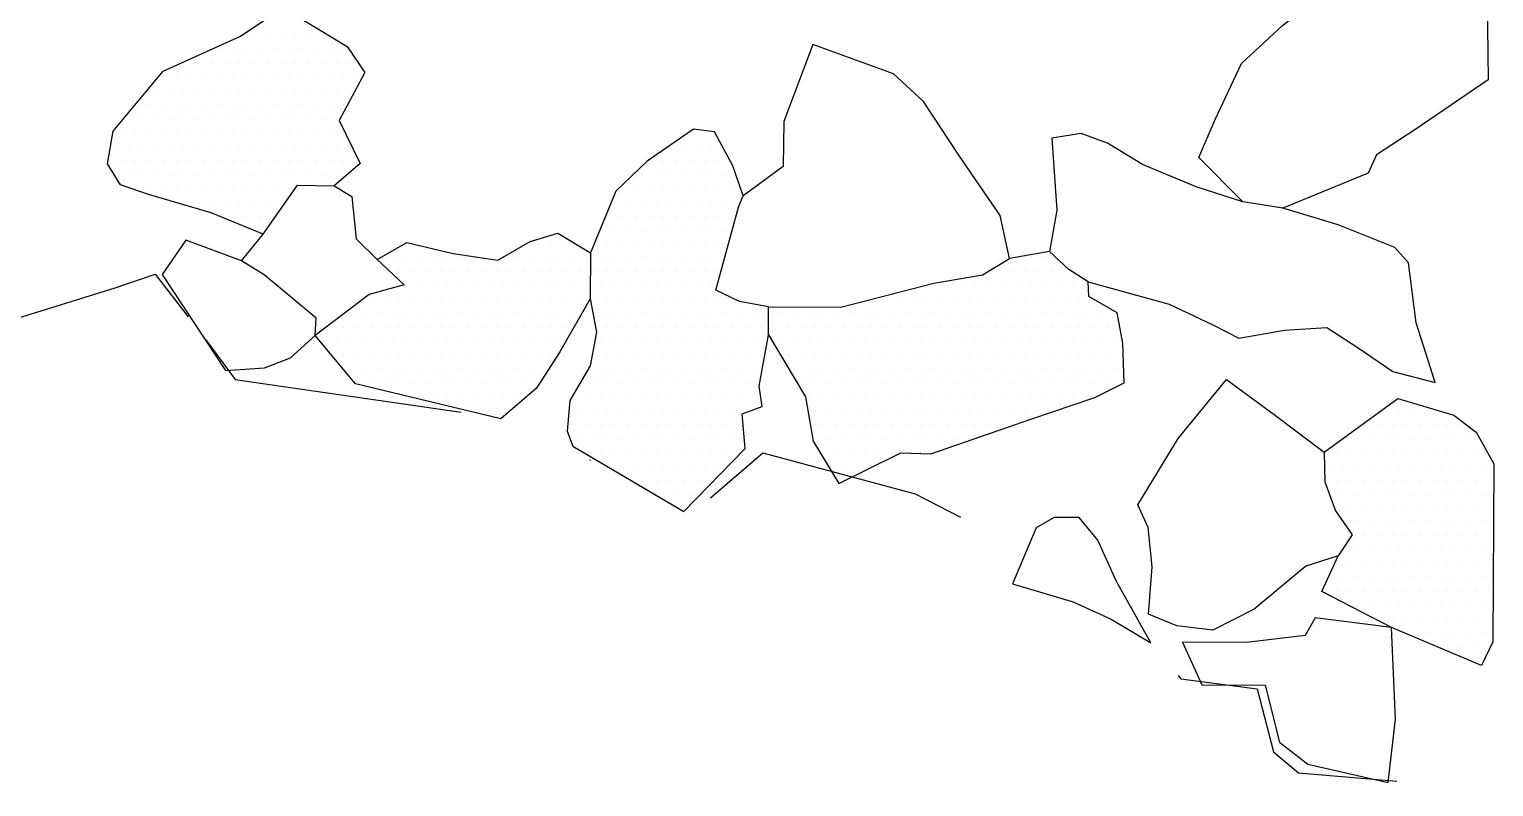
# Model space of a CAD drawing. Header units: metres. Extents: x -899 to -510, y -1454 to -1011.
# Drawn here: x -642 to -510.2, y -1453.8 to -1385.7 of the extents above; entities that cross this region are included whole.
import ezdxf

# ---------------------------------------------------------------- set-up
doc = ezdxf.new("R2010")
doc.units = ezdxf.units.M
doc.header["$LTSCALE"] = 25
doc.header["$MEASUREMENT"] = 0
doc.linetypes.add('STRICHPUNKTX2', pattern=[2, 1, -0.5, 0, -0.5])
doc.layers.get('0').update_dxf_attribs({"linetype": 'CONTINUOUS'})
for name, color, linetype in [('GRABUNGSGRENZE', 3, 'STRICHPUNKTX2'), ('STEINE', 4, 'CONTINUOUS'), ('STEINESCHRAFF', 4, 'CONTINUOUS')]:
    doc.layers.add(name, color=color, linetype=linetype)

# ---------------------------------------------------------------- blocks, each defined once
blk = doc.blocks.new('*X8')
at = {"color": 0}
for p, q in [((-621.875, -1386.25), (-621.875, -1386.25)), ((-620.625, -1386.25), (-620.625, -1386.25)), ((-619.375, -1386.25), (-619.375, -1386.25)), ((-618.125, -1386.25), (-618.125, -1386.25)), ((-616.875, -1386.25), (-616.875, -1386.25)), ((-615.625, -1386.25), (-615.625, -1386.25)), ((-625, -1387.5), (-625, -1387.5)), ((-623.75, -1387.5), (-623.75, -1387.5)), ((-622.5, -1387.5), (-622.5, -1387.5)), ((-621.25, -1387.5), (-621.25, -1387.5)), ((-620, -1387.5), (-620, -1387.5)), ((-618.75, -1387.5), (-618.75, -1387.5)), ((-617.5, -1387.5), (-617.5, -1387.5)), ((-616.25, -1387.5), (-616.25, -1387.5)), ((-615, -1387.5), (-615, -1387.5)), ((-613.75, -1387.5), (-613.75, -1387.5)), ((-628.125, -1388.75), (-628.125, -1388.75)), ((-626.875, -1388.75), (-626.875, -1388.75)), ((-625.625, -1388.75), (-625.625, -1388.75)), ((-624.375, -1388.75), (-624.375, -1388.75)), ((-623.125, -1388.75), (-623.125, -1388.75)), ((-621.875, -1388.75), (-621.875, -1388.75)), ((-620.625, -1388.75), (-620.625, -1388.75)), ((-619.375, -1388.75), (-619.375, -1388.75)), ((-618.125, -1388.75), (-618.125, -1388.75)), ((-616.875, -1388.75), (-616.875, -1388.75)), ((-615.625, -1388.75), (-615.625, -1388.75)), ((-614.375, -1388.75), (-614.375, -1388.75)), ((-613.125, -1388.75), (-613.125, -1388.75)), ((-630, -1390), (-630, -1390)), ((-628.75, -1390), (-628.75, -1390)), ((-627.5, -1390), (-627.5, -1390)), ((-626.25, -1390), (-626.25, -1390)), ((-625, -1390), (-625, -1390)), ((-623.75, -1390), (-623.75, -1390)), ((-622.5, -1390), (-622.5, -1390)), ((-621.25, -1390), (-621.25, -1390)), ((-620, -1390), (-620, -1390)), ((-618.75, -1390), (-618.75, -1390)), ((-617.5, -1390), (-617.5, -1390)), ((-616.25, -1390), (-616.25, -1390)), ((-615, -1390), (-615, -1390)), ((-613.75, -1390), (-613.75, -1390)), ((-612.5, -1390), (-612.5, -1390)), ((-630.625, -1391.25), (-630.625, -1391.25)), ((-629.375, -1391.25), (-629.375, -1391.25)), ((-628.125, -1391.25), (-628.125, -1391.25)), ((-626.875, -1391.25), (-626.875, -1391.25)), ((-625.625, -1391.25), (-625.625, -1391.25)), ((-624.375, -1391.25), (-624.375, -1391.25)), ((-623.125, -1391.25), (-623.125, -1391.25)), ((-621.875, -1391.25), (-621.875, -1391.25)), ((-620.625, -1391.25), (-620.625, -1391.25)), ((-619.375, -1391.25), (-619.375, -1391.25)), ((-618.125, -1391.25), (-618.125, -1391.25)), ((-616.875, -1391.25), (-616.875, -1391.25)), ((-615.625, -1391.25), (-615.625, -1391.25)), ((-614.375, -1391.25), (-614.375, -1391.25)), ((-613.125, -1391.25), (-613.125, -1391.25)), ((-632.5, -1392.5), (-632.5, -1392.5)), ((-631.25, -1392.5), (-631.25, -1392.5)), ((-630, -1392.5), (-630, -1392.5)), ((-628.75, -1392.5), (-628.75, -1392.5)), ((-627.5, -1392.5), (-627.5, -1392.5)), ((-626.25, -1392.5), (-626.25, -1392.5)), ((-625, -1392.5), (-625, -1392.5)), ((-623.75, -1392.5), (-623.75, -1392.5)), ((-622.5, -1392.5), (-622.5, -1392.5)), ((-621.25, -1392.5), (-621.25, -1392.5)), ((-620, -1392.5), (-620, -1392.5)), ((-618.75, -1392.5), (-618.75, -1392.5)), ((-617.5, -1392.5), (-617.5, -1392.5)), ((-616.25, -1392.5), (-616.25, -1392.5)), ((-615, -1392.5), (-615, -1392.5)), ((-613.75, -1392.5), (-613.75, -1392.5)), ((-633.125, -1393.75), (-633.125, -1393.75)), ((-631.875, -1393.75), (-631.875, -1393.75)), ((-630.625, -1393.75), (-630.625, -1393.75)), ((-629.375, -1393.75), (-629.375, -1393.75)), ((-628.125, -1393.75), (-628.125, -1393.75)), ((-626.875, -1393.75), (-626.875, -1393.75)), ((-625.625, -1393.75), (-625.625, -1393.75)), ((-624.375, -1393.75), (-624.375, -1393.75)), ((-623.125, -1393.75), (-623.125, -1393.75)), ((-621.875, -1393.75), (-621.875, -1393.75)), ((-620.625, -1393.75), (-620.625, -1393.75)), ((-619.375, -1393.75), (-619.375, -1393.75)), ((-618.125, -1393.75), (-618.125, -1393.75)), ((-616.875, -1393.75), (-616.875, -1393.75)), ((-615.625, -1393.75), (-615.625, -1393.75)), ((-614.375, -1393.75), (-614.375, -1393.75)), ((-633.75, -1395), (-633.75, -1395)), ((-632.5, -1395), (-632.5, -1395)), ((-631.25, -1395), (-631.25, -1395)), ((-630, -1395), (-630, -1395)), ((-628.75, -1395), (-628.75, -1395)), ((-627.5, -1395), (-627.5, -1395)), ((-626.25, -1395), (-626.25, -1395)), ((-625, -1395), (-625, -1395)), ((-623.75, -1395), (-623.75, -1395)), ((-622.5, -1395), (-622.5, -1395)), ((-621.25, -1395), (-621.25, -1395)), ((-620, -1395), (-620, -1395)), ((-618.75, -1395), (-618.75, -1395)), ((-617.5, -1395), (-617.5, -1395)), ((-616.25, -1395), (-616.25, -1395)), ((-615, -1395), (-615, -1395)), ((-613.75, -1395), (-613.75, -1395)), ((-582.5, -1395), (-582.5, -1395)), ((-581.25, -1395), (-581.25, -1395)), ((-634.375, -1396.25), (-634.375, -1396.25)), ((-633.125, -1396.25), (-633.125, -1396.25)), ((-631.875, -1396.25), (-631.875, -1396.25)), ((-630.625, -1396.25), (-630.625, -1396.25)), ((-629.375, -1396.25), (-629.375, -1396.25)), ((-628.125, -1396.25), (-628.125, -1396.25)), ((-626.875, -1396.25), (-626.875, -1396.25)), ((-625.625, -1396.25), (-625.625, -1396.25)), ((-624.375, -1396.25), (-624.375, -1396.25)), ((-623.125, -1396.25), (-623.125, -1396.25)), ((-621.875, -1396.25), (-621.875, -1396.25)), ((-620.625, -1396.25), (-620.625, -1396.25)), ((-619.375, -1396.25), (-619.375, -1396.25)), ((-618.125, -1396.25), (-618.125, -1396.25)), ((-616.875, -1396.25), (-616.875, -1396.25)), ((-615.625, -1396.25), (-615.625, -1396.25)), ((-614.375, -1396.25), (-614.375, -1396.25)), ((-613.125, -1396.25), (-613.125, -1396.25)), ((-584.375, -1396.25), (-584.375, -1396.25)), ((-583.125, -1396.25), (-583.125, -1396.25)), ((-581.875, -1396.25), (-581.875, -1396.25)), ((-580.625, -1396.25), (-580.625, -1396.25)), ((-633.75, -1397.5), (-633.75, -1397.5)), ((-632.5, -1397.5), (-632.5, -1397.5)), ((-631.25, -1397.5), (-631.25, -1397.5)), ((-630, -1397.5), (-630, -1397.5)), ((-628.75, -1397.5), (-628.75, -1397.5)), ((-627.5, -1397.5), (-627.5, -1397.5)), ((-626.25, -1397.5), (-626.25, -1397.5)), ((-625, -1397.5), (-625, -1397.5)), ((-623.75, -1397.5), (-623.75, -1397.5)), ((-622.5, -1397.5), (-622.5, -1397.5)), ((-621.25, -1397.5), (-621.25, -1397.5)), ((-620, -1397.5), (-620, -1397.5)), ((-618.75, -1397.5), (-618.75, -1397.5)), ((-617.5, -1397.5), (-617.5, -1397.5)), ((-616.25, -1397.5), (-616.25, -1397.5)), ((-615, -1397.5), (-615, -1397.5)), ((-613.75, -1397.5), (-613.75, -1397.5)), ((-612.5, -1397.5), (-612.5, -1397.5)), ((-586.25, -1397.5), (-586.25, -1397.5)), ((-585, -1397.5), (-585, -1397.5)), ((-583.75, -1397.5), (-583.75, -1397.5)), ((-582.5, -1397.5), (-582.5, -1397.5)), ((-581.25, -1397.5), (-581.25, -1397.5)), ((-580, -1397.5), (-580, -1397.5)), ((-634.375, -1398.75), (-634.375, -1398.75)), ((-633.125, -1398.75), (-633.125, -1398.75)), ((-631.875, -1398.75), (-631.875, -1398.75)), ((-630.625, -1398.75), (-630.625, -1398.75)), ((-629.375, -1398.75), (-629.375, -1398.75)), ((-628.125, -1398.75), (-628.125, -1398.75)), ((-626.875, -1398.75), (-626.875, -1398.75)), ((-625.625, -1398.75), (-625.625, -1398.75)), ((-624.375, -1398.75), (-624.375, -1398.75)), ((-623.125, -1398.75), (-623.125, -1398.75)), ((-621.875, -1398.75), (-621.875, -1398.75)), ((-620.625, -1398.75), (-620.625, -1398.75)), ((-619.375, -1398.75), (-619.375, -1398.75)), ((-618.125, -1398.75), (-618.125, -1398.75)), ((-616.875, -1398.75), (-616.875, -1398.75)), ((-615.625, -1398.75), (-615.625, -1398.75)), ((-614.375, -1398.75), (-614.375, -1398.75)), ((-586.875, -1398.75), (-586.875, -1398.75)), ((-585.625, -1398.75), (-585.625, -1398.75)), ((-584.375, -1398.75), (-584.375, -1398.75)), ((-583.125, -1398.75), (-583.125, -1398.75)), ((-581.875, -1398.75), (-581.875, -1398.75)), ((-580.625, -1398.75), (-580.625, -1398.75)), ((-579.375, -1398.75), (-579.375, -1398.75)), ((-632.5, -1400), (-632.5, -1400)), ((-631.25, -1400), (-631.25, -1400)), ((-630, -1400), (-630, -1400)), ((-628.75, -1400), (-628.75, -1400)), ((-627.5, -1400), (-627.5, -1400)), ((-626.25, -1400), (-626.25, -1400)), ((-625, -1400), (-625, -1400)), ((-623.75, -1400), (-623.75, -1400)), ((-622.5, -1400), (-622.5, -1400)), ((-621.25, -1400), (-621.25, -1400)), ((-620, -1400), (-620, -1400)), ((-618.75, -1400), (-618.75, -1400)), ((-588.75, -1400), (-588.75, -1400)), ((-587.5, -1400), (-587.5, -1400)), ((-586.25, -1400), (-586.25, -1400)), ((-585, -1400), (-585, -1400)), ((-583.75, -1400), (-583.75, -1400)), ((-582.5, -1400), (-582.5, -1400)), ((-581.25, -1400), (-581.25, -1400)), ((-580, -1400), (-580, -1400)), ((-578.75, -1400), (-578.75, -1400)), ((-628.125, -1401.25), (-628.125, -1401.25)), ((-626.875, -1401.25), (-626.875, -1401.25)), ((-625.625, -1401.25), (-625.625, -1401.25)), ((-624.375, -1401.25), (-624.375, -1401.25)), ((-623.125, -1401.25), (-623.125, -1401.25)), ((-621.875, -1401.25), (-621.875, -1401.25)), ((-620.625, -1401.25), (-620.625, -1401.25)), ((-619.375, -1401.25), (-619.375, -1401.25)), ((-589.375, -1401.25), (-589.375, -1401.25)), ((-588.125, -1401.25), (-588.125, -1401.25)), ((-586.875, -1401.25), (-586.875, -1401.25)), ((-585.625, -1401.25), (-585.625, -1401.25)), ((-584.375, -1401.25), (-584.375, -1401.25)), ((-583.125, -1401.25), (-583.125, -1401.25)), ((-581.875, -1401.25), (-581.875, -1401.25)), ((-580.625, -1401.25), (-580.625, -1401.25)), ((-579.375, -1401.25), (-579.375, -1401.25)), ((-578.125, -1401.25), (-578.125, -1401.25)), ((-623.75, -1402.5), (-623.75, -1402.5)), ((-622.5, -1402.5), (-622.5, -1402.5)), ((-621.25, -1402.5), (-621.25, -1402.5)), ((-620, -1402.5), (-620, -1402.5)), ((-590, -1402.5), (-590, -1402.5)), ((-588.75, -1402.5), (-588.75, -1402.5)), ((-587.5, -1402.5), (-587.5, -1402.5)), ((-586.25, -1402.5), (-586.25, -1402.5)), ((-585, -1402.5), (-585, -1402.5)), ((-583.75, -1402.5), (-583.75, -1402.5)), ((-582.5, -1402.5), (-582.5, -1402.5)), ((-581.25, -1402.5), (-581.25, -1402.5)), ((-580, -1402.5), (-580, -1402.5)), ((-578.75, -1402.5), (-578.75, -1402.5)), ((-590.625, -1403.75), (-590.625, -1403.75)), ((-589.375, -1403.75), (-589.375, -1403.75)), ((-588.125, -1403.75), (-588.125, -1403.75)), ((-586.875, -1403.75), (-586.875, -1403.75)), ((-585.625, -1403.75), (-585.625, -1403.75)), ((-584.375, -1403.75), (-584.375, -1403.75)), ((-583.125, -1403.75), (-583.125, -1403.75)), ((-581.875, -1403.75), (-581.875, -1403.75)), ((-580.625, -1403.75), (-580.625, -1403.75)), ((-579.375, -1403.75), (-579.375, -1403.75)), ((-609.375, -1406.25), (-609.375, -1406.25)), ((-608.125, -1406.25), (-608.125, -1406.25)), ((-607.5, -1405), (-607.5, -1405)), ((-606.875, -1406.25), (-606.875, -1406.25)), ((-605.625, -1406.25), (-605.625, -1406.25)), ((-604.375, -1406.25), (-604.375, -1406.25)), ((-603.125, -1406.25), (-603.125, -1406.25)), ((-601.875, -1406.25), (-601.875, -1406.25)), ((-599.375, -1406.25), (-599.375, -1406.25)), ((-598.125, -1406.25), (-598.125, -1406.25)), ((-596.875, -1406.25), (-596.875, -1406.25)), ((-596.25, -1405), (-596.25, -1405)), ((-595.625, -1406.25), (-595.625, -1406.25)), ((-595, -1405), (-595, -1405)), ((-594.375, -1406.25), (-594.375, -1406.25)), ((-593.75, -1405), (-593.75, -1405)), ((-593.125, -1406.25), (-593.125, -1406.25)), ((-591.875, -1406.25), (-591.875, -1406.25)), ((-590.625, -1406.25), (-590.625, -1406.25)), ((-590, -1405), (-590, -1405)), ((-589.375, -1406.25), (-589.375, -1406.25)), ((-588.75, -1405), (-588.75, -1405)), ((-588.125, -1406.25), (-588.125, -1406.25)), ((-587.5, -1405), (-587.5, -1405)), ((-586.875, -1406.25), (-586.875, -1406.25)), ((-586.25, -1405), (-586.25, -1405)), ((-585.625, -1406.25), (-585.625, -1406.25)), ((-585, -1405), (-585, -1405)), ((-584.375, -1406.25), (-584.375, -1406.25)), ((-583.75, -1405), (-583.75, -1405)), ((-583.125, -1406.25), (-583.125, -1406.25)), ((-582.5, -1405), (-582.5, -1405)), ((-581.875, -1406.25), (-581.875, -1406.25)), ((-581.25, -1405), (-581.25, -1405)), ((-580.625, -1406.25), (-580.625, -1406.25)), ((-580, -1405), (-580, -1405)), ((-553.125, -1406.25), (-553.125, -1406.25)), ((-551.875, -1406.25), (-551.875, -1406.25)), ((-550.625, -1406.25), (-550.625, -1406.25)), ((-608.75, -1407.5), (-608.75, -1407.5)), ((-607.5, -1407.5), (-607.5, -1407.5)), ((-606.25, -1407.5), (-606.25, -1407.5)), ((-605, -1407.5), (-605, -1407.5)), ((-603.75, -1407.5), (-603.75, -1407.5)), ((-602.5, -1407.5), (-602.5, -1407.5)), ((-601.25, -1407.5), (-601.25, -1407.5)), ((-600, -1407.5), (-600, -1407.5)), ((-598.75, -1407.5), (-598.75, -1407.5)), ((-597.5, -1407.5), (-597.5, -1407.5)), ((-596.25, -1407.5), (-596.25, -1407.5)), ((-595, -1407.5), (-595, -1407.5)), ((-593.75, -1407.5), (-593.75, -1407.5)), ((-592.5, -1407.5), (-592.5, -1407.5)), ((-591.25, -1407.5), (-591.25, -1407.5)), ((-590, -1407.5), (-590, -1407.5)), ((-588.75, -1407.5), (-588.75, -1407.5)), ((-587.5, -1407.5), (-587.5, -1407.5)), ((-586.25, -1407.5), (-586.25, -1407.5)), ((-585, -1407.5), (-585, -1407.5)), ((-583.75, -1407.5), (-583.75, -1407.5)), ((-582.5, -1407.5), (-582.5, -1407.5)), ((-581.25, -1407.5), (-581.25, -1407.5)), ((-580, -1407.5), (-580, -1407.5)), ((-555, -1407.5), (-555, -1407.5)), ((-553.75, -1407.5), (-553.75, -1407.5)), ((-552.5, -1407.5), (-552.5, -1407.5)), ((-551.25, -1407.5), (-551.25, -1407.5)), ((-550, -1407.5), (-550, -1407.5)), ((-548.75, -1407.5), (-548.75, -1407.5)), ((-608.125, -1408.75), (-608.125, -1408.75)), ((-606.875, -1408.75), (-606.875, -1408.75)), ((-605.625, -1408.75), (-605.625, -1408.75)), ((-604.375, -1408.75), (-604.375, -1408.75)), ((-603.125, -1408.75), (-603.125, -1408.75)), ((-601.875, -1408.75), (-601.875, -1408.75)), ((-600.625, -1408.75), (-600.625, -1408.75)), ((-599.375, -1408.75), (-599.375, -1408.75)), ((-598.125, -1408.75), (-598.125, -1408.75)), ((-596.875, -1408.75), (-596.875, -1408.75)), ((-595.625, -1408.75), (-595.625, -1408.75)), ((-594.375, -1408.75), (-594.375, -1408.75)), ((-593.125, -1408.75), (-593.125, -1408.75)), ((-591.875, -1408.75), (-591.875, -1408.75)), ((-590.625, -1408.75), (-590.625, -1408.75)), ((-589.375, -1408.75), (-589.375, -1408.75)), ((-588.125, -1408.75), (-588.125, -1408.75)), ((-586.875, -1408.75), (-586.875, -1408.75)), ((-585.625, -1408.75), (-585.625, -1408.75)), ((-584.375, -1408.75), (-584.375, -1408.75)), ((-583.125, -1408.75), (-583.125, -1408.75)), ((-581.875, -1408.75), (-581.875, -1408.75)), ((-580.625, -1408.75), (-580.625, -1408.75)), ((-560.625, -1408.75), (-560.625, -1408.75)), ((-559.375, -1408.75), (-559.375, -1408.75)), ((-558.125, -1408.75), (-558.125, -1408.75)), ((-556.875, -1408.75), (-556.875, -1408.75)), ((-555.625, -1408.75), (-555.625, -1408.75)), ((-554.375, -1408.75), (-554.375, -1408.75)), ((-553.125, -1408.75), (-553.125, -1408.75)), ((-551.875, -1408.75), (-551.875, -1408.75)), ((-550.625, -1408.75), (-550.625, -1408.75)), ((-549.375, -1408.75), (-549.375, -1408.75)), ((-548.125, -1408.75), (-548.125, -1408.75)), ((-546.875, -1408.75), (-546.875, -1408.75)), ((-611.25, -1410), (-611.25, -1410)), ((-610, -1410), (-610, -1410)), ((-608.75, -1410), (-608.75, -1410)), ((-607.5, -1410), (-607.5, -1410)), ((-606.25, -1410), (-606.25, -1410)), ((-605, -1410), (-605, -1410)), ((-603.75, -1410), (-603.75, -1410)), ((-602.5, -1410), (-602.5, -1410)), ((-601.25, -1410), (-601.25, -1410)), ((-600, -1410), (-600, -1410)), ((-598.75, -1410), (-598.75, -1410)), ((-597.5, -1410), (-597.5, -1410)), ((-596.25, -1410), (-596.25, -1410)), ((-595, -1410), (-595, -1410)), ((-593.75, -1410), (-593.75, -1410)), ((-592.5, -1410), (-592.5, -1410)), ((-591.25, -1410), (-591.25, -1410)), ((-590, -1410), (-590, -1410)), ((-588.75, -1410), (-588.75, -1410)), ((-587.5, -1410), (-587.5, -1410)), ((-586.25, -1410), (-586.25, -1410)), ((-585, -1410), (-585, -1410)), ((-583.75, -1410), (-583.75, -1410)), ((-582.5, -1410), (-582.5, -1410)), ((-581.25, -1410), (-581.25, -1410)), ((-580, -1410), (-580, -1410)), ((-578.75, -1410), (-578.75, -1410)), ((-566.25, -1410), (-566.25, -1410)), ((-565, -1410), (-565, -1410)), ((-563.75, -1410), (-563.75, -1410)), ((-562.5, -1410), (-562.5, -1410)), ((-561.25, -1410), (-561.25, -1410)), ((-560, -1410), (-560, -1410)), ((-558.75, -1410), (-558.75, -1410)), ((-557.5, -1410), (-557.5, -1410)), ((-556.25, -1410), (-556.25, -1410)), ((-555, -1410), (-555, -1410)), ((-553.75, -1410), (-553.75, -1410)), ((-552.5, -1410), (-552.5, -1410)), ((-551.25, -1410), (-551.25, -1410)), ((-550, -1410), (-550, -1410)), ((-548.75, -1410), (-548.75, -1410)), ((-547.5, -1410), (-547.5, -1410)), ((-546.25, -1410), (-546.25, -1410)), ((-613.125, -1411.25), (-613.125, -1411.25)), ((-611.875, -1411.25), (-611.875, -1411.25)), ((-610.625, -1411.25), (-610.625, -1411.25)), ((-609.375, -1411.25), (-609.375, -1411.25)), ((-608.125, -1411.25), (-608.125, -1411.25)), ((-606.875, -1411.25), (-606.875, -1411.25)), ((-605.625, -1411.25), (-605.625, -1411.25)), ((-604.375, -1411.25), (-604.375, -1411.25)), ((-603.125, -1411.25), (-603.125, -1411.25)), ((-601.875, -1411.25), (-601.875, -1411.25)), ((-600.625, -1411.25), (-600.625, -1411.25)), ((-599.375, -1411.25), (-599.375, -1411.25)), ((-598.125, -1411.25), (-598.125, -1411.25)), ((-596.875, -1411.25), (-596.875, -1411.25)), ((-595.625, -1411.25), (-595.625, -1411.25)), ((-594.375, -1411.25), (-594.375, -1411.25)), ((-593.125, -1411.25), (-593.125, -1411.25)), ((-590.625, -1411.25), (-590.625, -1411.25)), ((-589.375, -1411.25), (-589.375, -1411.25)), ((-588.125, -1411.25), (-588.125, -1411.25)), ((-586.875, -1411.25), (-586.875, -1411.25)), ((-585.625, -1411.25), (-585.625, -1411.25)), ((-584.375, -1411.25), (-584.375, -1411.25)), ((-583.125, -1411.25), (-583.125, -1411.25)), ((-581.875, -1411.25), (-581.875, -1411.25)), ((-580.625, -1411.25), (-580.625, -1411.25)), ((-579.375, -1411.25), (-579.375, -1411.25)), ((-578.125, -1411.25), (-578.125, -1411.25)), ((-576.875, -1411.25), (-576.875, -1411.25)), ((-575.625, -1411.25), (-575.625, -1411.25)), ((-574.375, -1411.25), (-574.375, -1411.25)), ((-573.125, -1411.25), (-573.125, -1411.25)), ((-571.875, -1411.25), (-571.875, -1411.25)), ((-570.625, -1411.25), (-570.625, -1411.25)), ((-569.375, -1411.25), (-569.375, -1411.25)), ((-568.125, -1411.25), (-568.125, -1411.25)), ((-566.875, -1411.25), (-566.875, -1411.25)), ((-565.625, -1411.25), (-565.625, -1411.25)), ((-564.375, -1411.25), (-564.375, -1411.25)), ((-563.125, -1411.25), (-563.125, -1411.25)), ((-561.875, -1411.25), (-561.875, -1411.25)), ((-560.625, -1411.25), (-560.625, -1411.25)), ((-559.375, -1411.25), (-559.375, -1411.25)), ((-558.125, -1411.25), (-558.125, -1411.25)), ((-556.875, -1411.25), (-556.875, -1411.25)), ((-555.625, -1411.25), (-555.625, -1411.25)), ((-554.375, -1411.25), (-554.375, -1411.25)), ((-553.125, -1411.25), (-553.125, -1411.25)), ((-551.875, -1411.25), (-551.875, -1411.25)), ((-550.625, -1411.25), (-550.625, -1411.25)), ((-549.375, -1411.25), (-549.375, -1411.25)), ((-548.125, -1411.25), (-548.125, -1411.25)), ((-546.875, -1411.25), (-546.875, -1411.25)), ((-545.625, -1411.25), (-545.625, -1411.25)), ((-544.375, -1411.25), (-544.375, -1411.25)), ((-615, -1412.5), (-615, -1412.5)), ((-613.75, -1412.5), (-613.75, -1412.5)), ((-612.5, -1412.5), (-612.5, -1412.5)), ((-611.25, -1412.5), (-611.25, -1412.5)), ((-610, -1412.5), (-610, -1412.5)), ((-608.75, -1412.5), (-608.75, -1412.5)), ((-607.5, -1412.5), (-607.5, -1412.5)), ((-606.25, -1412.5), (-606.25, -1412.5)), ((-605, -1412.5), (-605, -1412.5)), ((-603.75, -1412.5), (-603.75, -1412.5)), ((-602.5, -1412.5), (-602.5, -1412.5)), ((-601.25, -1412.5), (-601.25, -1412.5)), ((-600, -1412.5), (-600, -1412.5)), ((-598.75, -1412.5), (-598.75, -1412.5)), ((-597.5, -1412.5), (-597.5, -1412.5)), ((-596.25, -1412.5), (-596.25, -1412.5)), ((-595, -1412.5), (-595, -1412.5)), ((-593.75, -1412.5), (-593.75, -1412.5)), ((-590, -1412.5), (-590, -1412.5)), ((-588.75, -1412.5), (-588.75, -1412.5)), ((-587.5, -1412.5), (-587.5, -1412.5)), ((-586.25, -1412.5), (-586.25, -1412.5)), ((-585, -1412.5), (-585, -1412.5)), ((-583.75, -1412.5), (-583.75, -1412.5)), ((-582.5, -1412.5), (-582.5, -1412.5)), ((-581.25, -1412.5), (-581.25, -1412.5)), ((-580, -1412.5), (-580, -1412.5)), ((-578.75, -1412.5), (-578.75, -1412.5)), ((-577.5, -1412.5), (-577.5, -1412.5)), ((-576.25, -1412.5), (-576.25, -1412.5)), ((-575, -1412.5), (-575, -1412.5)), ((-573.75, -1412.5), (-573.75, -1412.5)), ((-572.5, -1412.5), (-572.5, -1412.5)), ((-571.25, -1412.5), (-571.25, -1412.5)), ((-570, -1412.5), (-570, -1412.5)), ((-568.75, -1412.5), (-568.75, -1412.5)), ((-567.5, -1412.5), (-567.5, -1412.5)), ((-566.25, -1412.5), (-566.25, -1412.5)), ((-565, -1412.5), (-565, -1412.5)), ((-563.75, -1412.5), (-563.75, -1412.5)), ((-562.5, -1412.5), (-562.5, -1412.5)), ((-561.25, -1412.5), (-561.25, -1412.5)), ((-560, -1412.5), (-560, -1412.5)), ((-558.75, -1412.5), (-558.75, -1412.5)), ((-557.5, -1412.5), (-557.5, -1412.5)), ((-556.25, -1412.5), (-556.25, -1412.5)), ((-555, -1412.5), (-555, -1412.5)), ((-553.75, -1412.5), (-553.75, -1412.5)), ((-552.5, -1412.5), (-552.5, -1412.5)), ((-551.25, -1412.5), (-551.25, -1412.5)), ((-550, -1412.5), (-550, -1412.5)), ((-548.75, -1412.5), (-548.75, -1412.5)), ((-547.5, -1412.5), (-547.5, -1412.5)), ((-546.25, -1412.5), (-546.25, -1412.5)), ((-545, -1412.5), (-545, -1412.5)), ((-615.625, -1413.75), (-615.625, -1413.75)), ((-614.375, -1413.75), (-614.375, -1413.75)), ((-613.125, -1413.75), (-613.125, -1413.75)), ((-611.875, -1413.75), (-611.875, -1413.75)), ((-610.625, -1413.75), (-610.625, -1413.75)), ((-609.375, -1413.75), (-609.375, -1413.75)), ((-608.125, -1413.75), (-608.125, -1413.75)), ((-606.875, -1413.75), (-606.875, -1413.75)), ((-605.625, -1413.75), (-605.625, -1413.75)), ((-604.375, -1413.75), (-604.375, -1413.75)), ((-603.125, -1413.75), (-603.125, -1413.75)), ((-601.875, -1413.75), (-601.875, -1413.75)), ((-600.625, -1413.75), (-600.625, -1413.75)), ((-599.375, -1413.75), (-599.375, -1413.75)), ((-598.125, -1413.75), (-598.125, -1413.75)), ((-596.875, -1413.75), (-596.875, -1413.75)), ((-595.625, -1413.75), (-595.625, -1413.75)), ((-594.375, -1413.75), (-594.375, -1413.75)), ((-590.625, -1413.75), (-590.625, -1413.75)), ((-589.375, -1413.75), (-589.375, -1413.75)), ((-588.125, -1413.75), (-588.125, -1413.75)), ((-586.875, -1413.75), (-586.875, -1413.75)), ((-585.625, -1413.75), (-585.625, -1413.75)), ((-584.375, -1413.75), (-584.375, -1413.75)), ((-583.125, -1413.75), (-583.125, -1413.75)), ((-581.875, -1413.75), (-581.875, -1413.75)), ((-580.625, -1413.75), (-580.625, -1413.75)), ((-579.375, -1413.75), (-579.375, -1413.75)), ((-578.125, -1413.75), (-578.125, -1413.75)), ((-576.875, -1413.75), (-576.875, -1413.75)), ((-575.625, -1413.75), (-575.625, -1413.75)), ((-574.375, -1413.75), (-574.375, -1413.75)), ((-573.125, -1413.75), (-573.125, -1413.75)), ((-571.875, -1413.75), (-571.875, -1413.75)), ((-570.625, -1413.75), (-570.625, -1413.75)), ((-569.375, -1413.75), (-569.375, -1413.75)), ((-568.125, -1413.75), (-568.125, -1413.75)), ((-566.875, -1413.75), (-566.875, -1413.75)), ((-565.625, -1413.75), (-565.625, -1413.75)), ((-564.375, -1413.75), (-564.375, -1413.75)), ((-563.125, -1413.75), (-563.125, -1413.75)), ((-561.875, -1413.75), (-561.875, -1413.75)), ((-560.625, -1413.75), (-560.625, -1413.75)), ((-559.375, -1413.75), (-559.375, -1413.75)), ((-558.125, -1413.75), (-558.125, -1413.75)), ((-556.875, -1413.75), (-556.875, -1413.75)), ((-555.625, -1413.75), (-555.625, -1413.75)), ((-554.375, -1413.75), (-554.375, -1413.75)), ((-553.125, -1413.75), (-553.125, -1413.75)), ((-551.875, -1413.75), (-551.875, -1413.75)), ((-550.625, -1413.75), (-550.625, -1413.75)), ((-549.375, -1413.75), (-549.375, -1413.75)), ((-548.125, -1413.75), (-548.125, -1413.75)), ((-546.875, -1413.75), (-546.875, -1413.75)), ((-545.625, -1413.75), (-545.625, -1413.75)), ((-544.375, -1413.75), (-544.375, -1413.75)), ((-613.75, -1415), (-613.75, -1415)), ((-612.5, -1415), (-612.5, -1415)), ((-611.25, -1415), (-611.25, -1415)), ((-610, -1415), (-610, -1415)), ((-608.75, -1415), (-608.75, -1415)), ((-607.5, -1415), (-607.5, -1415)), ((-606.25, -1415), (-606.25, -1415)), ((-605, -1415), (-605, -1415)), ((-603.75, -1415), (-603.75, -1415)), ((-602.5, -1415), (-602.5, -1415)), ((-601.25, -1415), (-601.25, -1415)), ((-600, -1415), (-600, -1415)), ((-598.75, -1415), (-598.75, -1415)), ((-597.5, -1415), (-597.5, -1415)), ((-596.25, -1415), (-596.25, -1415)), ((-595, -1415), (-595, -1415)), ((-591.25, -1415), (-591.25, -1415)), ((-590, -1415), (-590, -1415)), ((-588.75, -1415), (-588.75, -1415)), ((-587.5, -1415), (-587.5, -1415)), ((-586.25, -1415), (-586.25, -1415)), ((-585, -1415), (-585, -1415)), ((-583.75, -1415), (-583.75, -1415)), ((-582.5, -1415), (-582.5, -1415)), ((-581.25, -1415), (-581.25, -1415)), ((-580, -1415), (-580, -1415)), ((-578.75, -1415), (-578.75, -1415)), ((-577.5, -1415), (-577.5, -1415)), ((-576.25, -1415), (-576.25, -1415)), ((-573.75, -1415), (-573.75, -1415)), ((-572.5, -1415), (-572.5, -1415)), ((-571.25, -1415), (-571.25, -1415)), ((-570, -1415), (-570, -1415)), ((-568.75, -1415), (-568.75, -1415)), ((-567.5, -1415), (-567.5, -1415)), ((-566.25, -1415), (-566.25, -1415)), ((-565, -1415), (-565, -1415)), ((-563.75, -1415), (-563.75, -1415)), ((-562.5, -1415), (-562.5, -1415)), ((-561.25, -1415), (-561.25, -1415)), ((-560, -1415), (-560, -1415)), ((-558.75, -1415), (-558.75, -1415)), ((-557.5, -1415), (-557.5, -1415)), ((-556.25, -1415), (-556.25, -1415)), ((-555, -1415), (-555, -1415)), ((-553.75, -1415), (-553.75, -1415)), ((-552.5, -1415), (-552.5, -1415)), ((-551.25, -1415), (-551.25, -1415)), ((-550, -1415), (-550, -1415)), ((-548.75, -1415), (-548.75, -1415)), ((-547.5, -1415), (-547.5, -1415)), ((-546.25, -1415), (-546.25, -1415)), ((-545, -1415), (-545, -1415)), ((-543.75, -1415), (-543.75, -1415)), ((-613.125, -1416.25), (-613.125, -1416.25)), ((-611.875, -1416.25), (-611.875, -1416.25)), ((-610.625, -1416.25), (-610.625, -1416.25)), ((-609.375, -1416.25), (-609.375, -1416.25)), ((-608.125, -1416.25), (-608.125, -1416.25)), ((-606.875, -1416.25), (-606.875, -1416.25)), ((-605.625, -1416.25), (-605.625, -1416.25)), ((-604.375, -1416.25), (-604.375, -1416.25)), ((-603.125, -1416.25), (-603.125, -1416.25)), ((-601.875, -1416.25), (-601.875, -1416.25)), ((-600.625, -1416.25), (-600.625, -1416.25)), ((-599.375, -1416.25), (-599.375, -1416.25)), ((-598.125, -1416.25), (-598.125, -1416.25)), ((-596.875, -1416.25), (-596.875, -1416.25)), ((-595.625, -1416.25), (-595.625, -1416.25)), ((-590.625, -1416.25), (-590.625, -1416.25)), ((-589.375, -1416.25), (-589.375, -1416.25)), ((-588.125, -1416.25), (-588.125, -1416.25)), ((-586.875, -1416.25), (-586.875, -1416.25)), ((-585.625, -1416.25), (-585.625, -1416.25)), ((-584.375, -1416.25), (-584.375, -1416.25)), ((-583.125, -1416.25), (-583.125, -1416.25)), ((-581.875, -1416.25), (-581.875, -1416.25)), ((-580.625, -1416.25), (-580.625, -1416.25)), ((-579.375, -1416.25), (-579.375, -1416.25)), ((-578.125, -1416.25), (-578.125, -1416.25)), ((-576.875, -1416.25), (-576.875, -1416.25)), ((-573.125, -1416.25), (-573.125, -1416.25)), ((-571.875, -1416.25), (-571.875, -1416.25)), ((-570.625, -1416.25), (-570.625, -1416.25)), ((-569.375, -1416.25), (-569.375, -1416.25)), ((-568.125, -1416.25), (-568.125, -1416.25)), ((-566.875, -1416.25), (-566.875, -1416.25)), ((-565.625, -1416.25), (-565.625, -1416.25)), ((-564.375, -1416.25), (-564.375, -1416.25)), ((-563.125, -1416.25), (-563.125, -1416.25)), ((-561.875, -1416.25), (-561.875, -1416.25)), ((-560.625, -1416.25), (-560.625, -1416.25)), ((-559.375, -1416.25), (-559.375, -1416.25)), ((-558.125, -1416.25), (-558.125, -1416.25)), ((-556.875, -1416.25), (-556.875, -1416.25)), ((-555.625, -1416.25), (-555.625, -1416.25)), ((-554.375, -1416.25), (-554.375, -1416.25)), ((-553.125, -1416.25), (-553.125, -1416.25)), ((-551.875, -1416.25), (-551.875, -1416.25)), ((-550.625, -1416.25), (-550.625, -1416.25)), ((-549.375, -1416.25), (-549.375, -1416.25)), ((-548.125, -1416.25), (-548.125, -1416.25)), ((-546.875, -1416.25), (-546.875, -1416.25)), ((-545.625, -1416.25), (-545.625, -1416.25)), ((-544.375, -1416.25), (-544.375, -1416.25)), ((-612.5, -1417.5), (-612.5, -1417.5)), ((-611.25, -1417.5), (-611.25, -1417.5)), ((-610, -1417.5), (-610, -1417.5)), ((-608.75, -1417.5), (-608.75, -1417.5)), ((-607.5, -1417.5), (-607.5, -1417.5)), ((-606.25, -1417.5), (-606.25, -1417.5)), ((-605, -1417.5), (-605, -1417.5)), ((-603.75, -1417.5), (-603.75, -1417.5)), ((-602.5, -1417.5), (-602.5, -1417.5)), ((-601.25, -1417.5), (-601.25, -1417.5)), ((-600, -1417.5), (-600, -1417.5)), ((-598.75, -1417.5), (-598.75, -1417.5)), ((-597.5, -1417.5), (-597.5, -1417.5)), ((-596.25, -1417.5), (-596.25, -1417.5)), ((-591.25, -1417.5), (-591.25, -1417.5)), ((-590, -1417.5), (-590, -1417.5)), ((-588.75, -1417.5), (-588.75, -1417.5)), ((-587.5, -1417.5), (-587.5, -1417.5)), ((-586.25, -1417.5), (-586.25, -1417.5)), ((-585, -1417.5), (-585, -1417.5)), ((-583.75, -1417.5), (-583.75, -1417.5)), ((-582.5, -1417.5), (-582.5, -1417.5)), ((-581.25, -1417.5), (-581.25, -1417.5)), ((-580, -1417.5), (-580, -1417.5)), ((-578.75, -1417.5), (-578.75, -1417.5)), ((-577.5, -1417.5), (-577.5, -1417.5)), ((-572.5, -1417.5), (-572.5, -1417.5)), ((-571.25, -1417.5), (-571.25, -1417.5)), ((-570, -1417.5), (-570, -1417.5)), ((-568.75, -1417.5), (-568.75, -1417.5)), ((-567.5, -1417.5), (-567.5, -1417.5)), ((-566.25, -1417.5), (-566.25, -1417.5)), ((-565, -1417.5), (-565, -1417.5)), ((-563.75, -1417.5), (-563.75, -1417.5)), ((-562.5, -1417.5), (-562.5, -1417.5)), ((-561.25, -1417.5), (-561.25, -1417.5)), ((-560, -1417.5), (-560, -1417.5)), ((-558.75, -1417.5), (-558.75, -1417.5)), ((-557.5, -1417.5), (-557.5, -1417.5)), ((-556.25, -1417.5), (-556.25, -1417.5)), ((-555, -1417.5), (-555, -1417.5)), ((-553.75, -1417.5), (-553.75, -1417.5)), ((-552.5, -1417.5), (-552.5, -1417.5)), ((-551.25, -1417.5), (-551.25, -1417.5)), ((-550, -1417.5), (-550, -1417.5)), ((-548.75, -1417.5), (-548.75, -1417.5)), ((-547.5, -1417.5), (-547.5, -1417.5)), ((-546.25, -1417.5), (-546.25, -1417.5)), ((-545, -1417.5), (-545, -1417.5)), ((-543.75, -1417.5), (-543.75, -1417.5)), ((-606.875, -1418.75), (-606.875, -1418.75)), ((-605.625, -1418.75), (-605.625, -1418.75)), ((-604.375, -1418.75), (-604.375, -1418.75)), ((-603.125, -1418.75), (-603.125, -1418.75)), ((-601.875, -1418.75), (-601.875, -1418.75)), ((-600.625, -1418.75), (-600.625, -1418.75)), ((-599.375, -1418.75), (-599.375, -1418.75)), ((-598.125, -1418.75), (-598.125, -1418.75)), ((-593.125, -1418.75), (-593.125, -1418.75)), ((-591.875, -1418.75), (-591.875, -1418.75)), ((-590.625, -1418.75), (-590.625, -1418.75)), ((-589.375, -1418.75), (-589.375, -1418.75)), ((-588.125, -1418.75), (-588.125, -1418.75)), ((-586.875, -1418.75), (-586.875, -1418.75)), ((-585.625, -1418.75), (-585.625, -1418.75)), ((-584.375, -1418.75), (-584.375, -1418.75)), ((-583.125, -1418.75), (-583.125, -1418.75)), ((-581.875, -1418.75), (-581.875, -1418.75)), ((-580.625, -1418.75), (-580.625, -1418.75)), ((-579.375, -1418.75), (-579.375, -1418.75)), ((-578.125, -1418.75), (-578.125, -1418.75)), ((-576.875, -1418.75), (-576.875, -1418.75)), ((-571.875, -1418.75), (-571.875, -1418.75)), ((-570.625, -1418.75), (-570.625, -1418.75)), ((-569.375, -1418.75), (-569.375, -1418.75)), ((-568.125, -1418.75), (-568.125, -1418.75)), ((-566.875, -1418.75), (-566.875, -1418.75)), ((-565.625, -1418.75), (-565.625, -1418.75)), ((-564.375, -1418.75), (-564.375, -1418.75)), ((-563.125, -1418.75), (-563.125, -1418.75)), ((-561.875, -1418.75), (-561.875, -1418.75)), ((-560.625, -1418.75), (-560.625, -1418.75)), ((-559.375, -1418.75), (-559.375, -1418.75)), ((-558.125, -1418.75), (-558.125, -1418.75)), ((-556.875, -1418.75), (-556.875, -1418.75)), ((-555.625, -1418.75), (-555.625, -1418.75)), ((-554.375, -1418.75), (-554.375, -1418.75)), ((-553.125, -1418.75), (-553.125, -1418.75)), ((-551.875, -1418.75), (-551.875, -1418.75)), ((-550.625, -1418.75), (-550.625, -1418.75)), ((-549.375, -1418.75), (-549.375, -1418.75)), ((-548.125, -1418.75), (-548.125, -1418.75)), ((-546.875, -1418.75), (-546.875, -1418.75)), ((-602.5, -1420), (-602.5, -1420)), ((-601.25, -1420), (-601.25, -1420)), ((-600, -1420), (-600, -1420)), ((-598.75, -1420), (-598.75, -1420)), ((-592.5, -1420), (-592.5, -1420)), ((-591.25, -1420), (-591.25, -1420)), ((-590, -1420), (-590, -1420)), ((-588.75, -1420), (-588.75, -1420)), ((-587.5, -1420), (-587.5, -1420)), ((-586.25, -1420), (-586.25, -1420)), ((-585, -1420), (-585, -1420)), ((-583.75, -1420), (-583.75, -1420)), ((-582.5, -1420), (-582.5, -1420)), ((-581.25, -1420), (-581.25, -1420)), ((-580, -1420), (-580, -1420)), ((-578.75, -1420), (-578.75, -1420)), ((-577.5, -1420), (-577.5, -1420)), ((-571.25, -1420), (-571.25, -1420)), ((-570, -1420), (-570, -1420)), ((-568.75, -1420), (-568.75, -1420)), ((-567.5, -1420), (-567.5, -1420)), ((-566.25, -1420), (-566.25, -1420)), ((-565, -1420), (-565, -1420)), ((-563.75, -1420), (-563.75, -1420)), ((-562.5, -1420), (-562.5, -1420)), ((-561.25, -1420), (-561.25, -1420)), ((-560, -1420), (-560, -1420)), ((-558.75, -1420), (-558.75, -1420)), ((-557.5, -1420), (-557.5, -1420)), ((-556.25, -1420), (-556.25, -1420)), ((-555, -1420), (-555, -1420)), ((-553.75, -1420), (-553.75, -1420)), ((-552.5, -1420), (-552.5, -1420)), ((-551.25, -1420), (-551.25, -1420)), ((-550, -1420), (-550, -1420)), ((-520, -1420), (-520, -1420)), ((-518.75, -1420), (-518.75, -1420)), ((-517.5, -1420), (-517.5, -1420)), ((-516.25, -1420), (-516.25, -1420)), ((-593.125, -1421.25), (-593.125, -1421.25)), ((-591.875, -1421.25), (-591.875, -1421.25)), ((-590.625, -1421.25), (-590.625, -1421.25)), ((-589.375, -1421.25), (-589.375, -1421.25)), ((-588.125, -1421.25), (-588.125, -1421.25)), ((-586.875, -1421.25), (-586.875, -1421.25)), ((-585.625, -1421.25), (-585.625, -1421.25)), ((-584.375, -1421.25), (-584.375, -1421.25)), ((-583.125, -1421.25), (-583.125, -1421.25)), ((-581.875, -1421.25), (-581.875, -1421.25)), ((-580.625, -1421.25), (-580.625, -1421.25)), ((-579.375, -1421.25), (-579.375, -1421.25)), ((-578.125, -1421.25), (-578.125, -1421.25)), ((-570.625, -1421.25), (-570.625, -1421.25)), ((-569.375, -1421.25), (-569.375, -1421.25)), ((-568.125, -1421.25), (-568.125, -1421.25)), ((-566.875, -1421.25), (-566.875, -1421.25)), ((-565.625, -1421.25), (-565.625, -1421.25)), ((-564.375, -1421.25), (-564.375, -1421.25)), ((-563.125, -1421.25), (-563.125, -1421.25)), ((-561.875, -1421.25), (-561.875, -1421.25)), ((-560.625, -1421.25), (-560.625, -1421.25)), ((-559.375, -1421.25), (-559.375, -1421.25)), ((-558.125, -1421.25), (-558.125, -1421.25)), ((-556.875, -1421.25), (-556.875, -1421.25)), ((-555.625, -1421.25), (-555.625, -1421.25)), ((-554.375, -1421.25), (-554.375, -1421.25)), ((-521.875, -1421.25), (-521.875, -1421.25)), ((-520.625, -1421.25), (-520.625, -1421.25)), ((-519.375, -1421.25), (-519.375, -1421.25)), ((-518.125, -1421.25), (-518.125, -1421.25)), ((-516.875, -1421.25), (-516.875, -1421.25)), ((-515.625, -1421.25), (-515.625, -1421.25)), ((-514.375, -1421.25), (-514.375, -1421.25)), ((-513.125, -1421.25), (-513.125, -1421.25)), ((-592.5, -1422.5), (-592.5, -1422.5)), ((-591.25, -1422.5), (-591.25, -1422.5)), ((-590, -1422.5), (-590, -1422.5)), ((-588.75, -1422.5), (-588.75, -1422.5)), ((-587.5, -1422.5), (-587.5, -1422.5)), ((-586.25, -1422.5), (-586.25, -1422.5)), ((-585, -1422.5), (-585, -1422.5)), ((-583.75, -1422.5), (-583.75, -1422.5)), ((-582.5, -1422.5), (-582.5, -1422.5)), ((-581.25, -1422.5), (-581.25, -1422.5)), ((-580, -1422.5), (-580, -1422.5)), ((-578.75, -1422.5), (-578.75, -1422.5)), ((-571.25, -1422.5), (-571.25, -1422.5)), ((-570, -1422.5), (-570, -1422.5)), ((-568.75, -1422.5), (-568.75, -1422.5)), ((-567.5, -1422.5), (-567.5, -1422.5)), ((-566.25, -1422.5), (-566.25, -1422.5)), ((-565, -1422.5), (-565, -1422.5)), ((-563.75, -1422.5), (-563.75, -1422.5)), ((-562.5, -1422.5), (-562.5, -1422.5)), ((-561.25, -1422.5), (-561.25, -1422.5)), ((-560, -1422.5), (-560, -1422.5)), ((-558.75, -1422.5), (-558.75, -1422.5)), ((-557.5, -1422.5), (-557.5, -1422.5)), ((-523.75, -1422.5), (-523.75, -1422.5)), ((-522.5, -1422.5), (-522.5, -1422.5)), ((-521.25, -1422.5), (-521.25, -1422.5)), ((-520, -1422.5), (-520, -1422.5)), ((-518.75, -1422.5), (-518.75, -1422.5)), ((-517.5, -1422.5), (-517.5, -1422.5)), ((-516.25, -1422.5), (-516.25, -1422.5)), ((-515, -1422.5), (-515, -1422.5)), ((-513.75, -1422.5), (-513.75, -1422.5)), ((-512.5, -1422.5), (-512.5, -1422.5)), ((-591.875, -1423.75), (-591.875, -1423.75)), ((-590.625, -1423.75), (-590.625, -1423.75)), ((-589.375, -1423.75), (-589.375, -1423.75)), ((-588.125, -1423.75), (-588.125, -1423.75)), ((-586.875, -1423.75), (-586.875, -1423.75)), ((-585.625, -1423.75), (-585.625, -1423.75)), ((-584.375, -1423.75), (-584.375, -1423.75)), ((-583.125, -1423.75), (-583.125, -1423.75)), ((-581.875, -1423.75), (-581.875, -1423.75)), ((-580.625, -1423.75), (-580.625, -1423.75)), ((-579.375, -1423.75), (-579.375, -1423.75)), ((-578.125, -1423.75), (-578.125, -1423.75)), ((-570.625, -1423.75), (-570.625, -1423.75)), ((-569.375, -1423.75), (-569.375, -1423.75)), ((-568.125, -1423.75), (-568.125, -1423.75)), ((-566.875, -1423.75), (-566.875, -1423.75)), ((-565.625, -1423.75), (-565.625, -1423.75)), ((-564.375, -1423.75), (-564.375, -1423.75)), ((-563.125, -1423.75), (-563.125, -1423.75)), ((-561.875, -1423.75), (-561.875, -1423.75)), ((-560.625, -1423.75), (-560.625, -1423.75)), ((-524.375, -1423.75), (-524.375, -1423.75)), ((-523.125, -1423.75), (-523.125, -1423.75)), ((-521.875, -1423.75), (-521.875, -1423.75)), ((-520.625, -1423.75), (-520.625, -1423.75)), ((-519.375, -1423.75), (-519.375, -1423.75)), ((-518.125, -1423.75), (-518.125, -1423.75)), ((-516.875, -1423.75), (-516.875, -1423.75)), ((-515.625, -1423.75), (-515.625, -1423.75)), ((-514.375, -1423.75), (-514.375, -1423.75)), ((-513.125, -1423.75), (-513.125, -1423.75)), ((-511.875, -1423.75), (-511.875, -1423.75)), ((-590, -1425), (-590, -1425)), ((-588.75, -1425), (-588.75, -1425)), ((-587.5, -1425), (-587.5, -1425)), ((-586.25, -1425), (-586.25, -1425)), ((-585, -1425), (-585, -1425)), ((-583.75, -1425), (-583.75, -1425)), ((-582.5, -1425), (-582.5, -1425)), ((-581.25, -1425), (-581.25, -1425)), ((-580, -1425), (-580, -1425)), ((-570, -1425), (-570, -1425)), ((-568.75, -1425), (-568.75, -1425)), ((-567.5, -1425), (-567.5, -1425)), ((-566.25, -1425), (-566.25, -1425)), ((-525, -1425), (-525, -1425)), ((-523.75, -1425), (-523.75, -1425)), ((-522.5, -1425), (-522.5, -1425)), ((-521.25, -1425), (-521.25, -1425)), ((-520, -1425), (-520, -1425)), ((-518.75, -1425), (-518.75, -1425)), ((-517.5, -1425), (-517.5, -1425)), ((-516.25, -1425), (-516.25, -1425)), ((-515, -1425), (-515, -1425)), ((-513.75, -1425), (-513.75, -1425)), ((-512.5, -1425), (-512.5, -1425)), ((-511.25, -1425), (-511.25, -1425)), ((-586.875, -1426.25), (-586.875, -1426.25)), ((-585.625, -1426.25), (-585.625, -1426.25)), ((-584.375, -1426.25), (-584.375, -1426.25)), ((-583.125, -1426.25), (-583.125, -1426.25)), ((-581.875, -1426.25), (-581.875, -1426.25)), ((-580.625, -1426.25), (-580.625, -1426.25)), ((-569.375, -1426.25), (-569.375, -1426.25)), ((-524.375, -1426.25), (-524.375, -1426.25)), ((-523.125, -1426.25), (-523.125, -1426.25)), ((-521.875, -1426.25), (-521.875, -1426.25)), ((-520.625, -1426.25), (-520.625, -1426.25)), ((-519.375, -1426.25), (-519.375, -1426.25)), ((-518.125, -1426.25), (-518.125, -1426.25)), ((-516.875, -1426.25), (-516.875, -1426.25)), ((-515.625, -1426.25), (-515.625, -1426.25)), ((-514.375, -1426.25), (-514.375, -1426.25)), ((-513.125, -1426.25), (-513.125, -1426.25)), ((-511.875, -1426.25), (-511.875, -1426.25)), ((-510.625, -1426.25), (-510.625, -1426.25)), ((-585, -1427.5), (-585, -1427.5)), ((-583.75, -1427.5), (-583.75, -1427.5)), ((-582.5, -1427.5), (-582.5, -1427.5)), ((-525, -1427.5), (-525, -1427.5)), ((-523.75, -1427.5), (-523.75, -1427.5)), ((-522.5, -1427.5), (-522.5, -1427.5)), ((-521.25, -1427.5), (-521.25, -1427.5)), ((-520, -1427.5), (-520, -1427.5)), ((-518.75, -1427.5), (-518.75, -1427.5)), ((-517.5, -1427.5), (-517.5, -1427.5)), ((-516.25, -1427.5), (-516.25, -1427.5)), ((-515, -1427.5), (-515, -1427.5)), ((-513.75, -1427.5), (-513.75, -1427.5)), ((-512.5, -1427.5), (-512.5, -1427.5)), ((-511.25, -1427.5), (-511.25, -1427.5)), ((-583.125, -1428.75), (-583.125, -1428.75)), ((-524.375, -1428.75), (-524.375, -1428.75)), ((-523.75, -1430), (-523.75, -1430)), ((-523.125, -1428.75), (-523.125, -1428.75)), ((-522.5, -1430), (-522.5, -1430)), ((-521.875, -1428.75), (-521.875, -1428.75)), ((-521.25, -1430), (-521.25, -1430)), ((-520.625, -1428.75), (-520.625, -1428.75)), ((-520, -1430), (-520, -1430)), ((-519.375, -1428.75), (-519.375, -1428.75)), ((-518.75, -1430), (-518.75, -1430)), ((-518.125, -1428.75), (-518.125, -1428.75)), ((-517.5, -1430), (-517.5, -1430)), ((-516.875, -1428.75), (-516.875, -1428.75)), ((-516.25, -1430), (-516.25, -1430)), ((-515.625, -1428.75), (-515.625, -1428.75)), ((-515, -1430), (-515, -1430)), ((-514.375, -1428.75), (-514.375, -1428.75)), ((-513.75, -1430), (-513.75, -1430)), ((-513.125, -1428.75), (-513.125, -1428.75)), ((-512.5, -1430), (-512.5, -1430)), ((-511.875, -1428.75), (-511.875, -1428.75)), ((-511.25, -1430), (-511.25, -1430)), ((-510.625, -1428.75), (-510.625, -1428.75)), ((-521.875, -1431.25), (-521.875, -1431.25)), ((-520.625, -1431.25), (-520.625, -1431.25)), ((-519.375, -1431.25), (-519.375, -1431.25)), ((-518.125, -1431.25), (-518.125, -1431.25)), ((-516.875, -1431.25), (-516.875, -1431.25)), ((-515.625, -1431.25), (-515.625, -1431.25)), ((-514.375, -1431.25), (-514.375, -1431.25)), ((-513.125, -1431.25), (-513.125, -1431.25)), ((-511.875, -1431.25), (-511.875, -1431.25)), ((-510.625, -1431.25), (-510.625, -1431.25)), ((-523.75, -1432.5), (-523.75, -1432.5)), ((-522.5, -1432.5), (-522.5, -1432.5)), ((-521.25, -1432.5), (-521.25, -1432.5)), ((-520, -1432.5), (-520, -1432.5)), ((-518.75, -1432.5), (-518.75, -1432.5)), ((-517.5, -1432.5), (-517.5, -1432.5)), ((-516.25, -1432.5), (-516.25, -1432.5)), ((-515, -1432.5), (-515, -1432.5)), ((-513.75, -1432.5), (-513.75, -1432.5)), ((-512.5, -1432.5), (-512.5, -1432.5)), ((-511.25, -1432.5), (-511.25, -1432.5)), ((-524.375, -1433.75), (-524.375, -1433.75)), ((-523.125, -1433.75), (-523.125, -1433.75)), ((-521.875, -1433.75), (-521.875, -1433.75)), ((-520.625, -1433.75), (-520.625, -1433.75)), ((-519.375, -1433.75), (-519.375, -1433.75)), ((-518.125, -1433.75), (-518.125, -1433.75)), ((-516.875, -1433.75), (-516.875, -1433.75)), ((-515.625, -1433.75), (-515.625, -1433.75)), ((-514.375, -1433.75), (-514.375, -1433.75)), ((-513.125, -1433.75), (-513.125, -1433.75)), ((-511.875, -1433.75), (-511.875, -1433.75)), ((-510.625, -1433.75), (-510.625, -1433.75)), ((-525, -1435), (-525, -1435)), ((-523.75, -1435), (-523.75, -1435)), ((-522.5, -1435), (-522.5, -1435)), ((-521.25, -1435), (-521.25, -1435)), ((-520, -1435), (-520, -1435)), ((-518.75, -1435), (-518.75, -1435)), ((-517.5, -1435), (-517.5, -1435)), ((-516.25, -1435), (-516.25, -1435)), ((-515, -1435), (-515, -1435)), ((-513.75, -1435), (-513.75, -1435)), ((-512.5, -1435), (-512.5, -1435)), ((-511.25, -1435), (-511.25, -1435)), ((-525.625, -1436.25), (-525.625, -1436.25)), ((-524.375, -1436.25), (-524.375, -1436.25)), ((-523.125, -1436.25), (-523.125, -1436.25)), ((-521.875, -1436.25), (-521.875, -1436.25)), ((-520.625, -1436.25), (-520.625, -1436.25)), ((-519.375, -1436.25), (-519.375, -1436.25)), ((-518.125, -1436.25), (-518.125, -1436.25)), ((-516.875, -1436.25), (-516.875, -1436.25)), ((-515.625, -1436.25), (-515.625, -1436.25)), ((-514.375, -1436.25), (-514.375, -1436.25)), ((-513.125, -1436.25), (-513.125, -1436.25)), ((-511.875, -1436.25), (-511.875, -1436.25)), ((-510.625, -1436.25), (-510.625, -1436.25)), ((-522.5, -1437.5), (-522.5, -1437.5)), ((-521.25, -1437.5), (-521.25, -1437.5)), ((-520, -1437.5), (-520, -1437.5)), ((-518.75, -1437.5), (-518.75, -1437.5)), ((-517.5, -1437.5), (-517.5, -1437.5)), ((-516.25, -1437.5), (-516.25, -1437.5)), ((-515, -1437.5), (-515, -1437.5)), ((-513.75, -1437.5), (-513.75, -1437.5)), ((-512.5, -1437.5), (-512.5, -1437.5)), ((-511.25, -1437.5), (-511.25, -1437.5)), ((-520.625, -1438.75), (-520.625, -1438.75)), ((-519.375, -1438.75), (-519.375, -1438.75)), ((-518.125, -1438.75), (-518.125, -1438.75)), ((-516.875, -1438.75), (-516.875, -1438.75)), ((-515.625, -1438.75), (-515.625, -1438.75)), ((-514.375, -1438.75), (-514.375, -1438.75)), ((-513.125, -1438.75), (-513.125, -1438.75)), ((-511.875, -1438.75), (-511.875, -1438.75)), ((-510.625, -1438.75), (-510.625, -1438.75)), ((-517.5, -1440), (-517.5, -1440)), ((-516.25, -1440), (-516.25, -1440)), ((-515, -1440), (-515, -1440)), ((-513.75, -1440), (-513.75, -1440)), ((-512.5, -1440), (-512.5, -1440)), ((-511.25, -1440), (-511.25, -1440)), ((-514.375, -1441.25), (-514.375, -1441.25)), ((-513.125, -1441.25), (-513.125, -1441.25)), ((-511.875, -1441.25), (-511.875, -1441.25)), ((-510.625, -1441.25), (-510.625, -1441.25)), ((-511.25, -1442.5), (-511.25, -1442.5))]:
    blk.add_line(p, q, dxfattribs=at)

msp = doc.modelspace()

# ---------------------------------------------------------------- linework, layer by layer
at = {"layer": 'GRABUNGSGRENZE', "flags": 128}
for points in [[(-895.54, -1250.54), (-896.74, -1259.55), (-893.1, -1269.21), (-894.86, -1279.4), (-894.73, -1289.63), (-898.27, -1299.97), (-895.95, -1311.06), (-897.25, -1321.19), (-898.8, -1331.12), (-897.72, -1337.33), (-883.29, -1346.56), (-869.84, -1351), (-854.14, -1359.92), (-839.26, -1364.31), (-821.63, -1369.92), (-802.8, -1371.19), (-787.72, -1375.74), (-775.6, -1376.57), (-759.96, -1380.15), (-748.61, -1382), (-737.35, -1386.25), (-729.09, -1391.32), (-721.39, -1395.78), (-714.16, -1397.9), (-707.59, -1398.08), (-707.59, -1398.08), (-699.49, -1400.66), (-691.34, -1402.98), (-677.23, -1407.78), (-668.21, -1410.3), (-657.57, -1412.36), (-651.71, -1412.4), (-643.57, -1411.82), (-634.31, -1408.94), (-630.7, -1407.71), (-630.7, -1407.71), (-626.16, -1413.61)], [(-626.16, -1413.61), (-623.52, -1417.18), (-598.37, -1420.84), (-582.41, -1429.26), (-576.02, -1423.79), (-562.32, -1427.49), (-556.46, -1430.47), (-553.69, -1435.14), (-546.81, -1437.75), (-541.15, -1440.93), (-538.39, -1444.12), (-531.52, -1445.01), (-530.07, -1450.7), (-527.82, -1452.57), (-513.27, -1453.83)]]:
    msp.add_lwpolyline(points, dxfattribs=at)
at = {"layer": 'STEINE'}
for points in [[(-532.83, -1401.21), (-536.77, -1397.21), (-535.31, -1393.8), (-532.94, -1388.75), (-529.24, -1385.33), (-524.53, -1381.59), (-518.43, -1380.09), (-513.09, -1379.81), (-510.83, -1383.11), (-510.75, -1390.23)], [(-620.98, -1404.1), (-625.67, -1402.19), (-631.32, -1400.53), (-633.82, -1399.68), (-635, -1397.8), (-634.5, -1394.85), (-630, -1389.44), (-623.04, -1386.3), (-620.66, -1384.72), (-617.3, -1384.9), (-613.42, -1387.23), (-611.84, -1389.56), (-614.16, -1393.89), (-612.26, -1397.75), (-614.59, -1399.75)], [(-575.52, -1410.66), (-569.01, -1410.68), (-560.63, -1408.51), (-556.25, -1407.78), (-553.82, -1406.29), (-554.65, -1402.43), (-558.39, -1397), (-561.56, -1392.19), (-564.27, -1389.7), (-571.51, -1387.04), (-574.12, -1393.97), (-574.2, -1398.04), (-577.8, -1400.65)], [(-510.75, -1390.23), (-517.35, -1394.74), (-520.79, -1396.99), (-521.55, -1398.62), (-529.22, -1401.76)], [(-591.55, -1409.92), (-590.98, -1412.92), (-591.57, -1415.97), (-593.39, -1419.08), (-593.63, -1421.83), (-593.12, -1423.2), (-583.12, -1429.06), (-577.6, -1423.39), (-577.87, -1420.29), (-576.09, -1419.62), (-576.35, -1417.79), (-575.51, -1413.16), (-575.52, -1410.66), (-578.12, -1410.17), (-580.26, -1409.16), (-578.21, -1401.67), (-577.8, -1400.65), (-578.73, -1397.96), (-580.37, -1394.91), (-582.26, -1394.67), (-586.42, -1397.54), (-589.25, -1400.24), (-591.52, -1405.8)], [(-546.74, -1408.4), (-539.46, -1410.4), (-535.53, -1412.26), (-533.18, -1413.48), (-529.07, -1412.74), (-525.25, -1412.52), (-522.45, -1414.34), (-519.33, -1416.47), (-515.51, -1417.47), (-517.22, -1412.08), (-517.9, -1406.69), (-519.13, -1405.32), (-524.23, -1403.26), (-529.22, -1401.76), (-532.83, -1401.21), (-537.01, -1399.86), (-541.85, -1397.85), (-545.01, -1395.93), (-547.36, -1395.07), (-550, -1395.49), (-549.57, -1401.95), (-550.21, -1405.67)], [(-622.95, -1406.5), (-620.98, -1404.1), (-617.9, -1399.71), (-614.59, -1399.75), (-613.01, -1400.71), (-612.63, -1404.52), (-610.74, -1406.39), (-608.29, -1408.67), (-611.44, -1409.55), (-616.31, -1413.24)], [(-624.38, -1416.37), (-620.87, -1416.15), (-618.54, -1415.23), (-616.31, -1413.24), (-616.21, -1411.66), (-620.91, -1407.76), (-622.95, -1406.5), (-627.95, -1404.64), (-627.95, -1404.64), (-630.07, -1407.75), (-624.38, -1416.37)], [(-610.74, -1406.39), (-608.05, -1404.86), (-603.88, -1405.85), (-599.86, -1406.45), (-596.96, -1404.76), (-594.48, -1404.03), (-591.52, -1405.8), (-591.55, -1409.92), (-594.28, -1414.71), (-596.4, -1417.98), (-599.59, -1420.74), (-612.68, -1417.59), (-616.31, -1413.24)], [(-575.51, -1413.16), (-572.18, -1418.74), (-571.5, -1422.75), (-569.19, -1426.56), (-563.61, -1423.79), (-560.91, -1423.87), (-551.82, -1420.73), (-546.13, -1418.82), (-543.49, -1417.49), (-543.61, -1413.93), (-544.13, -1411.18), (-546.68, -1409.72), (-546.74, -1408.4), (-548.47, -1407.29), (-550.21, -1405.67), (-553.82, -1406.29)], [(-534.29, -1417.19), (-530, -1420.33), (-525.51, -1423.72), (-525.45, -1426.41), (-524.47, -1429), (-522.98, -1431.18), (-524.25, -1433.07), (-527.14, -1434), (-531.8, -1437.84), (-535.51, -1439.74), (-538.77, -1439.34), (-541.32, -1438.29), (-540.98, -1434.06), (-541.35, -1430.5), (-542.27, -1428.47), (-538.64, -1422.5), (-534.29, -1417.19)], [(-525.51, -1423.72), (-518.87, -1418.91), (-513.82, -1420.41), (-511.83, -1421.93), (-510.24, -1424.77), (-510.32, -1440.79), (-511.33, -1442.93)], [(-541.1, -1440.88), (-544.23, -1435.3), (-545.87, -1431.64), (-547.56, -1429.61), (-549.8, -1429.62), (-551.42, -1430.55), (-553.54, -1435.59), (-548.09, -1437.2), (-544.67, -1438.76), (-541.1, -1440.88)], [(-511.33, -1442.93), (-519.44, -1439.51), (-525.71, -1436.28), (-524.25, -1433.07)], [(-519.73, -1453.45), (-519.09, -1447.75), (-519.44, -1439.51), (-526.31, -1438.63), (-527.22, -1440.21), (-532.5, -1440.84), (-538.25, -1440.82), (-536.51, -1444.67), (-530.81, -1444.7), (-529.51, -1449.83), (-526.96, -1451.8), (-519.73, -1453.45)]]:
    msp.add_lwpolyline(points, dxfattribs=at)

# ---------------------------------------------------------------- block references
at = {"layer": 'STEINESCHRAFF'}
msp.add_blockref('*X8', (0, 0), dxfattribs=at)

doc.saveas('drawing.dxf')
